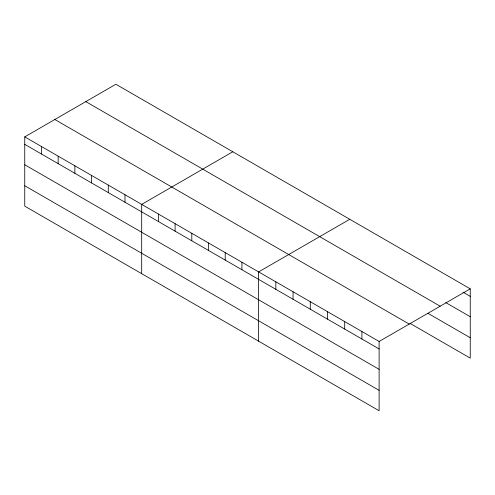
<?xml version="1.0" encoding="UTF-8"?>
<svg xmlns="http://www.w3.org/2000/svg" width="495" height="495" viewBox="0 0 495 495"><rect width="100%" height="100%" fill="white"/><g stroke="black" fill="none" stroke-linecap="round" stroke-linejoin="round"><path stroke-width="0.74" d="M24.75 136.868L379.114 341.463L379.114 410.745L24.75 206.155L24.75 136.868L115.886 84.255L470.25 288.845L470.25 358.132L410.009 323.346M232.823 151.767L141.688 204.386L141.688 273.673M349.767 219.285L258.631 271.897L258.631 341.185M379.114 341.463L470.25 288.845M462.967 292.13L470.25 296.338M445.754 302.587L470.25 316.726M85.808 101.617L440.173 306.207M427.884 313.279L470.25 337.739M54.827 119.505L409.192 324.095M24.75 144.361L379.114 348.95M24.75 164.755L379.114 369.344M24.75 185.761L379.114 390.357M361.901 331.526L361.901 339.013M344.693 321.589L344.693 329.076M327.48 311.652L327.48 319.139M310.266 301.715L310.266 309.202M293.052 291.772L293.052 299.265M275.845 281.834L275.845 289.328M241.925 262.257L241.925 269.75M225.219 252.611L225.219 260.104M208.513 242.965L208.513 250.458M191.806 233.318L191.806 240.811M175.1 223.678L175.1 231.165M158.394 214.032L158.394 221.525M124.988 194.739L124.988 202.232M108.281 185.093L108.281 192.586M91.575 175.453L91.575 182.94M74.869 165.806L74.869 173.299M58.163 156.16L58.163 163.653M41.456 146.514L41.456 154.007"/></g></svg>
